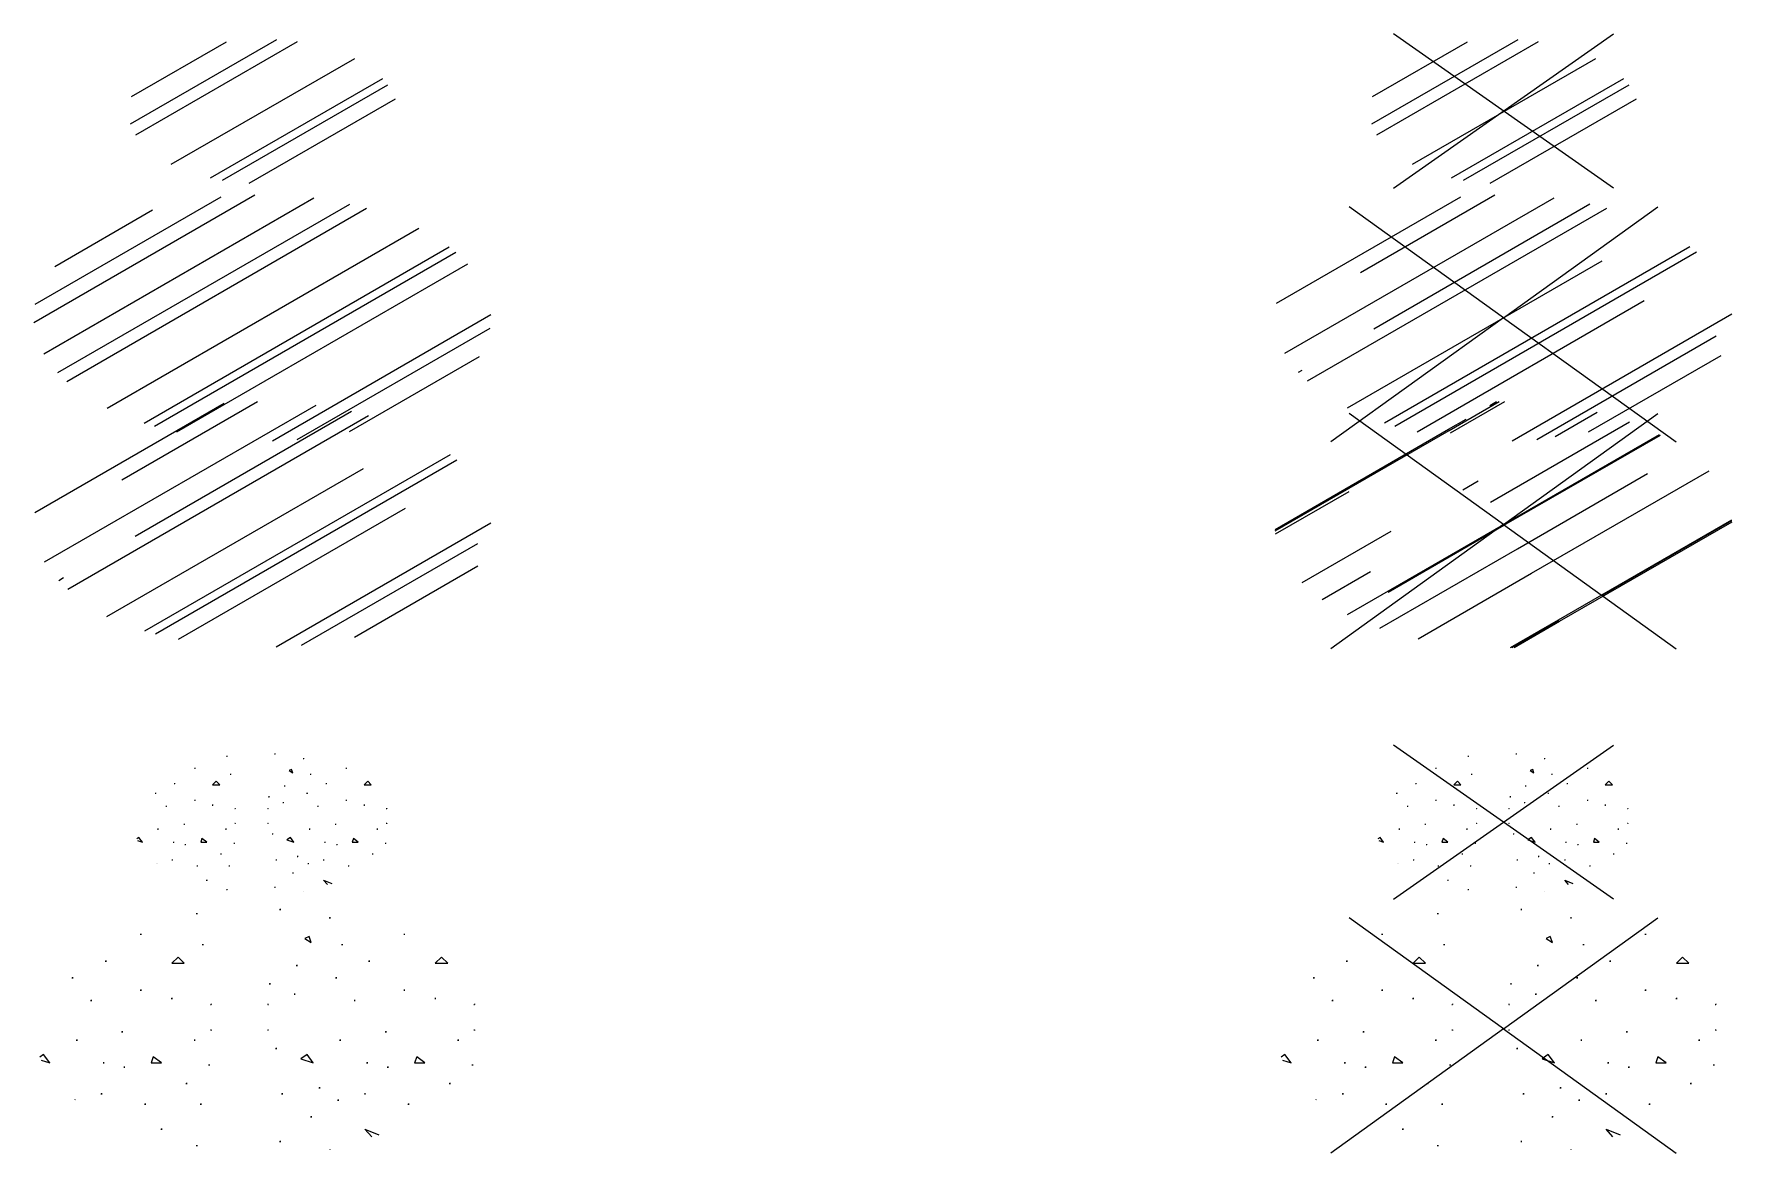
# Model space of a CAD drawing. Header units: metres. Extents: x 3187 to 3249, y 2220 to 2393.
# Drawn here: x 3187.5 to 3195.71, y 2339.67 to 2345.08 of the extents above; entities that cross this region are included whole.
import ezdxf
from ezdxf.enums import TextEntityAlignment as Align

# ---------------------------------------------------------------- set-up
doc = ezdxf.new("R2010")
doc.units = ezdxf.units.M
doc.layers.add('V-WE-VH-OPENVERHARDING_STRAATBAKSTEEN-S', color=90, linetype='Continuous', lineweight=25)
doc.styles.add('NLCS-ISO', font='NLCS-ISO.ttf')

# ---------------------------------------------------------------- blocks, each defined once
blk = doc.blocks.new('SVH-HALFVERHARDING_SCHELPEN-SO')
for p, q in [((0.415, 2.886), (0.445, 2.886)), ((0.43, 2.901), (0.43, 2.871)), ((-1.602, 2.786), (-1.572, 2.786)), ((-1.587, 2.801), (-1.587, 2.771)), ((1.615, 2.686), (1.645, 2.686)), ((1.63, 2.701), (1.63, 2.671)), ((-2.952, 2.286), (-2.922, 2.286)), ((-2.937, 2.301), (-2.937, 2.271)), ((1.13, 2.236), (1.03, 2.186)), ((1.03, 2.186), (1.18, 2.086)), ((1.18, 2.086), (1.13, 2.236)), ((3.415, 2.286), (3.445, 2.286)), ((3.43, 2.301), (3.43, 2.271)), ((-3.787, 1.651), (-3.787, 1.621)), ((-2.037, 1.736), (-2.187, 1.586)), ((-1.887, 1.586), (-2.037, 1.736)), ((-1.452, 2.036), (-1.422, 2.036)), ((-1.437, 2.051), (-1.437, 2.021)), ((1.915, 2.036), (1.945, 2.036)), ((1.93, 2.051), (1.93, 2.021)), ((2.58, 1.651), (2.58, 1.621)), ((4.33, 1.736), (4.18, 1.586)), ((4.48, 1.586), (4.33, 1.736)), ((-4.602, 1.236), (-4.572, 1.236)), ((-4.587, 1.251), (-4.587, 1.221)), ((-3.802, 1.636), (-3.772, 1.636)), ((-2.187, 1.586), (-1.887, 1.586)), ((0.815, 1.536), (0.845, 1.536)), ((0.83, 1.551), (0.83, 1.521)), ((1.765, 1.236), (1.795, 1.236)), ((1.78, 1.251), (1.78, 1.221)), ((2.565, 1.636), (2.595, 1.636)), ((4.18, 1.586), (4.48, 1.586)), ((-2.952, 0.936), (-2.922, 0.936)), ((-2.937, 0.951), (-2.937, 0.921)), ((0.165, 1.086), (0.195, 1.086)), ((0.18, 1.101), (0.18, 1.071)), ((0.765, 0.836), (0.795, 0.836)), ((0.78, 0.851), (0.78, 0.821)), ((3.415, 0.936), (3.445, 0.936)), ((3.43, 0.951), (3.43, 0.921)), ((-4.152, 0.686), (-4.122, 0.686)), ((-4.137, 0.701), (-4.137, 0.671)), ((-2.202, 0.736), (-2.172, 0.736)), ((-2.187, 0.751), (-2.187, 0.721)), ((-1.252, 0.586), (-1.237, 0.586)), ((-1.237, 0.601), (-1.237, 0.586)), ((0.13, 0.601), (0.13, 0.586)), ((0.13, 0.586), (0.145, 0.586)), ((2.215, 0.686), (2.245, 0.686)), ((2.23, 0.701), (2.23, 0.671)), ((4.165, 0.736), (4.195, 0.736)), ((4.18, 0.751), (4.18, 0.721)), ((5.115, 0.586), (5.13, 0.586)), ((5.13, 0.601), (5.13, 0.586)), ((-4.502, -0.274), (-4.472, -0.274)), ((-4.487, -0.259), (-4.487, -0.289)), ((-3.402, -0.074), (-3.372, -0.074)), ((-3.387, -0.059), (-3.387, -0.089)), ((-1.652, -0.274), (-1.622, -0.274)), ((-1.637, -0.259), (-1.637, -0.289)), ((-1.252, -0.024), (-1.237, -0.024)), ((-1.237, -0.024), (-1.237, -0.039)), ((0.13, -0.024), (0.145, -0.024)), ((0.13, -0.024), (0.13, -0.039)), ((1.865, -0.274), (1.895, -0.274)), ((1.88, -0.259), (1.88, -0.289)), ((2.965, -0.074), (2.995, -0.074)), ((2.98, -0.059), (2.98, -0.089)), ((4.715, -0.274), (4.745, -0.274)), ((4.73, -0.259), (4.73, -0.289)), ((5.115, -0.024), (5.13, -0.024)), ((5.13, -0.024), (5.13, -0.039)), ((-5.287, -0.624), (-5.377, -0.684)), ((-5.344, -0.755), (-5.137, -0.824)), ((-5.137, -0.824), (-5.287, -0.624)), ((-3.837, -0.809), (-3.837, -0.839)), ((-2.637, -0.674), (-2.687, -0.824)), ((-2.437, -0.824), (-2.637, -0.674)), ((0.315, -0.474), (0.345, -0.474)), ((0.33, -0.459), (0.33, -0.489)), ((1.08, -0.624), (0.93, -0.724)), ((0.93, -0.724), (1.23, -0.824)), ((1.23, -0.824), (1.08, -0.624)), ((2.53, -0.809), (2.53, -0.839)), ((3.73, -0.674), (3.68, -0.824)), ((3.93, -0.824), (3.73, -0.674)), ((-3.852, -0.824), (-3.822, -0.824)), ((-3.352, -0.924), (-3.322, -0.924)), ((-3.337, -0.909), (-3.337, -0.939)), ((-2.687, -0.824), (-2.437, -0.824)), ((-1.302, -0.874), (-1.272, -0.874)), ((-1.287, -0.859), (-1.287, -0.889)), ((2.515, -0.824), (2.545, -0.824)), ((3.015, -0.924), (3.045, -0.924)), ((3.03, -0.909), (3.03, -0.939)), ((3.68, -0.824), (3.93, -0.824)), ((5.065, -0.874), (5.095, -0.874)), ((5.08, -0.859), (5.08, -0.889)), ((-3.902, -1.574), (-3.872, -1.574)), ((-3.887, -1.559), (-3.887, -1.589)), ((-1.852, -1.324), (-1.822, -1.324)), ((-1.837, -1.309), (-1.837, -1.339)), ((0.465, -1.574), (0.495, -1.574)), ((0.48, -1.559), (0.48, -1.589)), ((1.365, -1.424), (1.395, -1.424)), ((1.38, -1.409), (1.38, -1.439)), ((2.465, -1.574), (2.495, -1.574)), ((2.48, -1.559), (2.48, -1.589)), ((4.515, -1.324), (4.545, -1.324)), ((4.53, -1.309), (4.53, -1.339)), ((-4.537, -1.709), (-4.537, -1.713)), ((-4.523, -1.724), (-4.522, -1.724)), ((-2.852, -1.824), (-2.822, -1.824)), ((-2.837, -1.809), (-2.837, -1.839)), ((-1.502, -1.824), (-1.472, -1.824)), ((-1.487, -1.809), (-1.487, -1.839)), ((1.815, -1.724), (1.845, -1.724)), ((1.83, -1.709), (1.83, -1.739)), ((3.515, -1.824), (3.545, -1.824)), ((3.53, -1.809), (3.53, -1.839)), ((-2.452, -2.424), (-2.422, -2.424)), ((-2.437, -2.409), (-2.437, -2.439)), ((1.165, -2.124), (1.195, -2.124)), ((1.18, -2.109), (1.18, -2.139)), ((2.642, -2.613), (2.48, -2.424)), ((2.48, -2.424), (2.818, -2.559)), ((-1.602, -2.824), (-1.572, -2.824)), ((-1.587, -2.809), (-1.587, -2.839)), ((0.415, -2.724), (0.445, -2.724)), ((0.43, -2.709), (0.43, -2.739)), ((1.63, -2.909), (1.63, -2.914))]:
    blk.add_line(p, q)
at = {"style": 'NLCS-ISO'}
blk.add_attdef('KLEUR', text='', height=1.8, dxfattribs=at).set_placement((6.525, 0), align=Align.MIDDLE_LEFT)
at = {"style": 'NLCS-ISO', "flags": 1}
blk.add_attdef('FUNCTIE', text='', height=1.8, dxfattribs=at).set_placement((0, -3.975), align=Align.TOP_CENTER)
blk = doc.blocks.new('SVH-HALFVERHARDING_SCHELPEN_KL-SO')
for p, q in [((0.294, 1.649), (0.311, 1.649)), ((0.302, 1.658), (0.302, 1.641)), ((-1.642, 1.304), (-1.625, 1.304)), ((-1.633, 1.313), (-1.633, 1.296)), ((-0.866, 1.592), (-0.849, 1.592)), ((-0.857, 1.6), (-0.857, 1.583)), ((0.705, 1.275), (0.647, 1.247)), ((0.647, 1.247), (0.734, 1.189)), ((0.734, 1.189), (0.705, 1.275)), ((0.984, 1.534), (1.001, 1.534)), ((0.992, 1.543), (0.992, 1.526)), ((2.019, 1.304), (2.036, 1.304)), ((2.027, 1.313), (2.027, 1.296)), ((-2.131, 0.93), (-2.114, 0.93)), ((-2.122, 0.939), (-2.122, 0.922)), ((-1.116, 0.988), (-1.202, 0.902)), ((-1.202, 0.902), (-1.03, 0.902)), ((-1.03, 0.902), (-1.116, 0.988)), ((-0.78, 1.16), (-0.762, 1.16)), ((-0.771, 1.169), (-0.771, 1.152)), ((0.524, 0.873), (0.541, 0.873)), ((0.532, 0.882), (0.532, 0.864)), ((1.156, 1.16), (1.173, 1.16)), ((1.165, 1.169), (1.165, 1.152)), ((1.53, 0.93), (1.547, 0.93)), ((1.539, 0.939), (1.539, 0.922)), ((2.545, 0.988), (2.459, 0.902)), ((2.459, 0.902), (2.631, 0.902)), ((2.631, 0.902), (2.545, 0.988)), ((-2.591, 0.7), (-2.574, 0.7)), ((-2.582, 0.709), (-2.582, 0.692)), ((-1.642, 0.528), (-1.625, 0.528)), ((-1.633, 0.537), (-1.633, 0.519)), ((-1.211, 0.413), (-1.194, 0.413)), ((-1.202, 0.422), (-1.202, 0.404)), ((0.15, 0.614), (0.167, 0.614)), ((0.159, 0.623), (0.159, 0.606)), ((0.495, 0.47), (0.512, 0.47)), ((0.504, 0.479), (0.504, 0.462)), ((1.07, 0.7), (1.087, 0.7)), ((1.079, 0.709), (1.079, 0.692)), ((2.019, 0.528), (2.036, 0.528)), ((2.027, 0.537), (2.027, 0.519)), ((2.45, 0.413), (2.467, 0.413)), ((2.459, 0.422), (2.459, 0.404)), ((-2.332, 0.384), (-2.315, 0.384)), ((-2.323, 0.393), (-2.323, 0.376)), ((-0.665, 0.327), (-0.656, 0.327)), ((-0.656, 0.335), (-0.656, 0.327)), ((0.13, 0.335), (0.13, 0.327)), ((0.13, 0.327), (0.138, 0.327)), ((1.329, 0.384), (1.346, 0.384)), ((1.337, 0.393), (1.337, 0.376)), ((2.996, 0.327), (3.005, 0.327)), ((3.005, 0.335), (3.005, 0.327)), ((-2.985, -0.369), (-3.037, -0.403)), ((-2.898, -0.484), (-2.985, -0.369)), ((-2.533, -0.168), (-2.516, -0.168)), ((-2.525, -0.159), (-2.525, -0.176)), ((-1.901, -0.053), (-1.884, -0.053)), ((-1.892, -0.044), (-1.892, -0.061)), ((-1.461, -0.398), (-1.49, -0.484)), ((-1.346, -0.484), (-1.461, -0.398)), ((-0.895, -0.168), (-0.877, -0.168)), ((-0.886, -0.159), (-0.886, -0.176)), ((-0.665, -0.024), (-0.656, -0.024)), ((-0.656, -0.024), (-0.656, -0.032)), ((0.13, -0.024), (0.138, -0.024)), ((0.13, -0.024), (0.13, -0.032)), ((0.236, -0.283), (0.253, -0.283)), ((0.245, -0.274), (0.245, -0.291)), ((0.676, -0.369), (0.59, -0.426)), ((0.762, -0.484), (0.676, -0.369)), ((1.127, -0.168), (1.145, -0.168)), ((1.136, -0.159), (1.136, -0.176)), ((1.76, -0.053), (1.777, -0.053)), ((1.769, -0.044), (1.769, -0.061)), ((2.2, -0.398), (2.171, -0.484)), ((2.315, -0.484), (2.2, -0.398)), ((2.766, -0.168), (2.783, -0.168)), ((2.775, -0.159), (2.775, -0.176)), ((2.996, -0.024), (3.005, -0.024)), ((3.005, -0.024), (3.005, -0.032)), ((-3.018, -0.444), (-2.898, -0.484)), ((-2.16, -0.484), (-2.142, -0.484)), ((-2.151, -0.475), (-2.151, -0.492)), ((-1.872, -0.541), (-1.855, -0.541)), ((-1.863, -0.533), (-1.863, -0.55)), ((-1.49, -0.484), (-1.346, -0.484)), ((-1.01, -0.771), (-0.992, -0.771)), ((-1.001, -0.763), (-1.001, -0.78)), ((-0.693, -0.513), (-0.676, -0.513)), ((-0.685, -0.504), (-0.685, -0.521)), ((0.59, -0.426), (0.762, -0.484)), ((0.849, -0.82), (0.849, -0.837)), ((1.501, -0.484), (1.518, -0.484)), ((1.51, -0.475), (1.51, -0.492)), ((1.789, -0.541), (1.806, -0.541)), ((1.797, -0.533), (1.797, -0.55)), ((2.171, -0.484), (2.315, -0.484)), ((2.651, -0.771), (2.668, -0.771)), ((2.66, -0.763), (2.66, -0.78)), ((2.967, -0.513), (2.985, -0.513)), ((2.976, -0.504), (2.976, -0.521)), ((-2.553, -0.993), (-2.553, -0.995)), ((-2.546, -1.001), (-2.545, -1.001)), ((-2.188, -0.915), (-2.171, -0.915)), ((-2.18, -0.906), (-2.18, -0.924)), ((-1.585, -1.059), (-1.567, -1.059)), ((-1.576, -1.05), (-1.576, -1.067)), ((-0.808, -1.059), (-0.791, -1.059)), ((-0.8, -1.05), (-0.8, -1.067)), ((0.322, -0.915), (0.34, -0.915)), ((0.331, -0.906), (0.331, -0.924)), ((0.725, -1.231), (0.742, -1.231)), ((0.734, -1.223), (0.734, -1.24)), ((0.84, -0.829), (0.857, -0.829)), ((1.099, -1.001), (1.116, -1.001)), ((1.107, -0.993), (1.107, -1.01)), ((1.472, -0.915), (1.49, -0.915)), ((1.481, -0.906), (1.481, -0.924)), ((2.076, -1.059), (2.093, -1.059)), ((2.085, -1.05), (2.085, -1.067)), ((-1.355, -1.404), (-1.337, -1.404)), ((-1.346, -1.395), (-1.346, -1.412)), ((-0.866, -1.634), (-0.849, -1.634)), ((-0.857, -1.625), (-0.857, -1.642)), ((0.294, -1.576), (0.311, -1.576)), ((0.302, -1.568), (0.302, -1.585)), ((1.574, -1.512), (1.481, -1.404)), ((1.481, -1.404), (1.675, -1.482)), ((0.992, -1.683), (0.992, -1.686))]:
    blk.add_line(p, q)
at = {"style": 'NLCS-ISO'}
blk.add_attdef('KLEUR', text='', height=1.8, dxfattribs=at).set_placement((4.38, -0.024), align=Align.MIDDLE_LEFT)
at = {"style": 'NLCS-ISO', "flags": 1}
blk.add_attdef('FUNCTIE', text='', height=1.8, dxfattribs=at).set_placement((0.13, -2.774), align=Align.TOP_CENTER)
blk = doc.blocks.new('SVH-NATUURSTEEN-SO')
for p, q in [((-5.499, 0.291), (-0.921, 2.933)), ((-5.266, -0.9), (1.3, 2.891)), ((-3.397, 1.079), (-0.115, 2.974)), ((-4.704, -1.56), (2.563, 2.636)), ((-3.074, -0.281), (2.157, 2.739)), ((-2.839, -2.57), (4.544, 1.693)), ((-3.758, -2.224), (2.446, 1.358)), ((-2.58, -2.643), (4.703, 1.562)), ((-2.026, -2.771), (3.463, 0.398)), ((0.331, -2.958), (5.524, 0.041)), ((0.942, -2.919), (5.207, -0.456)), ((2.223, -2.719), (5.206, -0.997)), ((-4.924, -1.35), (-4.806, -1.281))]:
    blk.add_line(p, q)
at = {"style": 'NLCS-ISO'}
blk.add_attdef('FORMAAT', text='', height=1.8, dxfattribs=at).set_placement((-6.621, -0.096), align=Align.MIDDLE_RIGHT)
blk.add_attdef('KLEUR', text='', height=1.8, dxfattribs=at).set_placement((6.429, -0.096), align=Align.MIDDLE_LEFT)
at = {"style": 'NLCS-ISO', "flags": 1}
blk.add_attdef('FUNCTIE', text='', height=1.8, dxfattribs=at).set_placement((0, -3.975), align=Align.TOP_CENTER)
blk = doc.blocks.new('SVH-NATUURSTEEN_01-SO')
for p, q in [((-5.521, -0.11), (-0.181, 2.973)), ((-5.49, 0.333), (-0.999, 2.926)), ((-5.283, -0.872), (1.247, 2.898)), ((-5.018, 1.244), (-2.655, 2.609)), ((-4.947, -1.325), (2.111, 2.749)), ((-4.73, -1.538), (2.519, 2.648)), ((-3.753, -2.183), (3.784, 2.168)), ((-2.861, -2.545), (4.516, 1.714)), ((-2.609, -2.622), (4.677, 1.584)), ((-2.069, -2.759), (4.966, 1.303)), ((0.241, -2.972), (5.523, 0.078)), ((0.84, -2.94), (5.506, -0.247)), ((2.102, -2.751), (5.244, -0.937))]:
    blk.add_line(p, q)
at = {"style": 'NLCS-ISO'}
blk.add_attdef('FORMAAT', text='', height=1.8, dxfattribs=at).set_placement((-6.525, 0), align=Align.MIDDLE_RIGHT)
blk.add_attdef('KLEUR', text='', height=1.8, dxfattribs=at).set_placement((6.525, 0), align=Align.MIDDLE_LEFT)
at = {"style": 'NLCS-ISO', "flags": 1}
blk.add_attdef('FUNCTIE', text='', height=1.8, dxfattribs=at).set_placement((0, -3.975), align=Align.TOP_CENTER)
blk = doc.blocks.new('SVH-NATUURSTEEN_01_KL-SO')
for p, q in [((-3.185, -0.308), (0.35, 1.733)), ((-3.165, 0.351), (-0.871, 1.675)), ((-3.059, -0.573), (0.849, 1.683)), ((-2.201, -1.287), (2.232, 1.272)), ((-1.255, -1.618), (2.91, 0.787)), ((-0.968, -1.675), (3.036, 0.637)), ((-0.319, -1.748), (3.216, 0.293))]:
    blk.add_line(p, q)
at = {"style": 'NLCS-ISO'}
blk.add_attdef('FORMAAT', text='', height=1.8, dxfattribs=at).set_placement((-4.235, -0.008), align=Align.MIDDLE_RIGHT)
blk.add_attdef('KLEUR', text='', height=1.8, dxfattribs=at).set_placement((4.265, -0.008), align=Align.MIDDLE_LEFT)
at = {"style": 'NLCS-ISO', "flags": 1}
blk.add_attdef('FUNCTIE', text='', height=1.8, dxfattribs=at).set_placement((0.015, -2.758), align=Align.TOP_CENTER)
blk = doc.blocks.new('V-SVH-HALFVERHARDING_SCHELPEN-SO')
for p, q in [((0.415, 2.886), (0.445, 2.886)), ((0.43, 2.901), (0.43, 2.871)), ((0, 0), (-3.728, 2.684)), ((-1.602, 2.786), (-1.572, 2.786)), ((-1.587, 2.801), (-1.587, 2.771)), ((0, 0), (3.728, 2.684)), ((1.615, 2.686), (1.645, 2.686)), ((1.63, 2.701), (1.63, 2.671)), ((-2.952, 2.286), (-2.922, 2.286)), ((-2.937, 2.301), (-2.937, 2.271)), ((1.13, 2.236), (1.03, 2.186)), ((1.03, 2.186), (1.18, 2.086)), ((1.18, 2.086), (1.13, 2.236)), ((3.415, 2.286), (3.445, 2.286)), ((3.43, 2.301), (3.43, 2.271)), ((-3.787, 1.651), (-3.787, 1.621)), ((-2.037, 1.736), (-2.187, 1.586)), ((-1.887, 1.586), (-2.037, 1.736)), ((-1.452, 2.036), (-1.422, 2.036)), ((-1.437, 2.051), (-1.437, 2.021)), ((1.915, 2.036), (1.945, 2.036)), ((1.93, 2.051), (1.93, 2.021)), ((2.58, 1.651), (2.58, 1.621)), ((4.33, 1.736), (4.18, 1.586)), ((4.48, 1.586), (4.33, 1.736)), ((-4.602, 1.236), (-4.572, 1.236)), ((-4.587, 1.251), (-4.587, 1.221)), ((-3.802, 1.636), (-3.772, 1.636)), ((-2.187, 1.586), (-1.887, 1.586)), ((0.815, 1.536), (0.845, 1.536)), ((0.83, 1.551), (0.83, 1.521)), ((1.765, 1.236), (1.795, 1.236)), ((1.78, 1.251), (1.78, 1.221)), ((2.565, 1.636), (2.595, 1.636)), ((4.18, 1.586), (4.48, 1.586)), ((-2.952, 0.936), (-2.922, 0.936)), ((-2.937, 0.951), (-2.937, 0.921)), ((0.165, 1.086), (0.195, 1.086)), ((0.18, 1.101), (0.18, 1.071)), ((0.765, 0.836), (0.795, 0.836)), ((0.78, 0.851), (0.78, 0.821)), ((3.415, 0.936), (3.445, 0.936)), ((3.43, 0.951), (3.43, 0.921)), ((-4.152, 0.686), (-4.122, 0.686)), ((-4.137, 0.701), (-4.137, 0.671)), ((-2.202, 0.736), (-2.172, 0.736)), ((-2.187, 0.751), (-2.187, 0.721)), ((-1.252, 0.586), (-1.237, 0.586)), ((-1.237, 0.601), (-1.237, 0.586)), ((0.13, 0.601), (0.13, 0.586)), ((0.13, 0.586), (0.145, 0.586)), ((2.215, 0.686), (2.245, 0.686)), ((2.23, 0.701), (2.23, 0.671)), ((4.165, 0.736), (4.195, 0.736)), ((4.18, 0.751), (4.18, 0.721)), ((5.115, 0.586), (5.13, 0.586)), ((5.13, 0.601), (5.13, 0.586)), ((0, 0), (-4.172, -3.003)), ((-4.502, -0.274), (-4.472, -0.274)), ((-4.487, -0.259), (-4.487, -0.289)), ((-3.402, -0.074), (-3.372, -0.074)), ((-3.387, -0.059), (-3.387, -0.089)), ((-1.652, -0.274), (-1.622, -0.274)), ((-1.637, -0.259), (-1.637, -0.289)), ((-1.252, -0.024), (-1.237, -0.024)), ((-1.237, -0.024), (-1.237, -0.039)), ((0, 0), (4.172, -3.003)), ((0.13, -0.024), (0.145, -0.024)), ((0.13, -0.024), (0.13, -0.039)), ((1.865, -0.274), (1.895, -0.274)), ((1.88, -0.259), (1.88, -0.289)), ((2.965, -0.074), (2.995, -0.074)), ((2.98, -0.059), (2.98, -0.089)), ((4.715, -0.274), (4.745, -0.274)), ((4.73, -0.259), (4.73, -0.289)), ((5.115, -0.024), (5.13, -0.024)), ((5.13, -0.024), (5.13, -0.039)), ((-5.287, -0.624), (-5.377, -0.684)), ((-5.344, -0.755), (-5.137, -0.824)), ((-5.137, -0.824), (-5.287, -0.624)), ((-3.837, -0.809), (-3.837, -0.839)), ((-2.637, -0.674), (-2.687, -0.824)), ((-2.437, -0.824), (-2.637, -0.674)), ((0.315, -0.474), (0.345, -0.474)), ((0.33, -0.459), (0.33, -0.489)), ((1.08, -0.624), (0.93, -0.724)), ((0.93, -0.724), (1.23, -0.824)), ((1.23, -0.824), (1.08, -0.624)), ((2.53, -0.809), (2.53, -0.839)), ((3.73, -0.674), (3.68, -0.824)), ((3.93, -0.824), (3.73, -0.674)), ((-3.852, -0.824), (-3.822, -0.824)), ((-3.352, -0.924), (-3.322, -0.924)), ((-3.337, -0.909), (-3.337, -0.939)), ((-2.687, -0.824), (-2.437, -0.824)), ((-1.302, -0.874), (-1.272, -0.874)), ((-1.287, -0.859), (-1.287, -0.889)), ((2.515, -0.824), (2.545, -0.824)), ((3.015, -0.924), (3.045, -0.924)), ((3.03, -0.909), (3.03, -0.939)), ((3.68, -0.824), (3.93, -0.824)), ((5.065, -0.874), (5.095, -0.874)), ((5.08, -0.859), (5.08, -0.889)), ((-3.902, -1.574), (-3.872, -1.574)), ((-3.887, -1.559), (-3.887, -1.589)), ((-1.852, -1.324), (-1.822, -1.324)), ((-1.837, -1.309), (-1.837, -1.339)), ((0.465, -1.574), (0.495, -1.574)), ((0.48, -1.559), (0.48, -1.589)), ((1.365, -1.424), (1.395, -1.424)), ((1.38, -1.409), (1.38, -1.439)), ((2.465, -1.574), (2.495, -1.574)), ((2.48, -1.559), (2.48, -1.589)), ((4.515, -1.324), (4.545, -1.324)), ((4.53, -1.309), (4.53, -1.339)), ((-4.537, -1.709), (-4.537, -1.713)), ((-4.523, -1.724), (-4.522, -1.724)), ((-2.852, -1.824), (-2.822, -1.824)), ((-2.837, -1.809), (-2.837, -1.839)), ((-1.502, -1.824), (-1.472, -1.824)), ((-1.487, -1.809), (-1.487, -1.839)), ((1.815, -1.724), (1.845, -1.724)), ((1.83, -1.709), (1.83, -1.739)), ((3.515, -1.824), (3.545, -1.824)), ((3.53, -1.809), (3.53, -1.839)), ((-2.452, -2.424), (-2.422, -2.424)), ((-2.437, -2.409), (-2.437, -2.439)), ((1.165, -2.124), (1.195, -2.124)), ((1.18, -2.109), (1.18, -2.139)), ((2.642, -2.613), (2.48, -2.424)), ((2.48, -2.424), (2.818, -2.559)), ((-1.602, -2.824), (-1.572, -2.824)), ((-1.587, -2.809), (-1.587, -2.839)), ((0.415, -2.724), (0.445, -2.724)), ((0.43, -2.709), (0.43, -2.739)), ((1.63, -2.909), (1.63, -2.914))]:
    blk.add_line(p, q)
at = {"style": 'NLCS-ISO'}
blk.add_attdef('KLEUR', text='', height=1.8, dxfattribs=at).set_placement((6.525, 0), align=Align.MIDDLE_LEFT)
at = {"style": 'NLCS-ISO', "flags": 1}
blk.add_attdef('FUNCTIE', text='', height=1.8, dxfattribs=at).set_placement((0, -3.975), align=Align.TOP_CENTER)
blk = doc.blocks.new('V-SVH-HALFVERHARDING_SCHELPEN_KL-SO')
for p, q in [((-2.662, -1.864), (2.662, 1.864)), ((2.662, -1.864), (-2.662, 1.864)), ((0.294, 1.649), (0.311, 1.649)), ((0.302, 1.658), (0.302, 1.641)), ((-1.642, 1.304), (-1.625, 1.304)), ((-1.633, 1.313), (-1.633, 1.296)), ((-0.866, 1.592), (-0.849, 1.592)), ((-0.857, 1.6), (-0.857, 1.583)), ((0.705, 1.275), (0.647, 1.247)), ((0.647, 1.247), (0.734, 1.189)), ((0.734, 1.189), (0.705, 1.275)), ((0.984, 1.534), (1.001, 1.534)), ((0.992, 1.543), (0.992, 1.526)), ((2.019, 1.304), (2.036, 1.304)), ((2.027, 1.313), (2.027, 1.296)), ((-2.131, 0.93), (-2.114, 0.93)), ((-2.122, 0.939), (-2.122, 0.922)), ((-1.116, 0.988), (-1.202, 0.902)), ((-1.202, 0.902), (-1.03, 0.902)), ((-1.03, 0.902), (-1.116, 0.988)), ((-0.78, 1.16), (-0.762, 1.16)), ((-0.771, 1.169), (-0.771, 1.152)), ((0.524, 0.873), (0.541, 0.873)), ((0.532, 0.882), (0.532, 0.864)), ((1.156, 1.16), (1.173, 1.16)), ((1.165, 1.169), (1.165, 1.152)), ((1.53, 0.93), (1.547, 0.93)), ((1.539, 0.939), (1.539, 0.922)), ((2.545, 0.988), (2.459, 0.902)), ((2.459, 0.902), (2.631, 0.902)), ((2.631, 0.902), (2.545, 0.988)), ((-2.591, 0.7), (-2.574, 0.7)), ((-2.582, 0.709), (-2.582, 0.692)), ((-1.642, 0.528), (-1.625, 0.528)), ((-1.633, 0.537), (-1.633, 0.519)), ((-1.211, 0.413), (-1.194, 0.413)), ((-1.202, 0.422), (-1.202, 0.404)), ((0.15, 0.614), (0.167, 0.614)), ((0.159, 0.623), (0.159, 0.606)), ((0.495, 0.47), (0.512, 0.47)), ((0.504, 0.479), (0.504, 0.462)), ((1.07, 0.7), (1.087, 0.7)), ((1.079, 0.709), (1.079, 0.692)), ((2.019, 0.528), (2.036, 0.528)), ((2.027, 0.537), (2.027, 0.519)), ((2.45, 0.413), (2.467, 0.413)), ((2.459, 0.422), (2.459, 0.404)), ((-2.332, 0.384), (-2.315, 0.384)), ((-2.323, 0.393), (-2.323, 0.376)), ((-0.665, 0.327), (-0.656, 0.327)), ((-0.656, 0.335), (-0.656, 0.327)), ((0.13, 0.335), (0.13, 0.327)), ((0.13, 0.327), (0.138, 0.327)), ((1.329, 0.384), (1.346, 0.384)), ((1.337, 0.393), (1.337, 0.376)), ((2.996, 0.327), (3.005, 0.327)), ((3.005, 0.335), (3.005, 0.327)), ((-2.985, -0.369), (-3.037, -0.403)), ((-2.898, -0.484), (-2.985, -0.369)), ((-2.533, -0.168), (-2.516, -0.168)), ((-2.525, -0.159), (-2.525, -0.176)), ((-1.901, -0.053), (-1.884, -0.053)), ((-1.892, -0.044), (-1.892, -0.061)), ((-1.461, -0.398), (-1.49, -0.484)), ((-1.346, -0.484), (-1.461, -0.398)), ((-0.895, -0.168), (-0.877, -0.168)), ((-0.886, -0.159), (-0.886, -0.176)), ((-0.665, -0.024), (-0.656, -0.024)), ((-0.656, -0.024), (-0.656, -0.032)), ((0.13, -0.024), (0.138, -0.024)), ((0.13, -0.024), (0.13, -0.032)), ((0.236, -0.283), (0.253, -0.283)), ((0.245, -0.274), (0.245, -0.291)), ((0.676, -0.369), (0.59, -0.426)), ((0.762, -0.484), (0.676, -0.369)), ((1.127, -0.168), (1.145, -0.168)), ((1.136, -0.159), (1.136, -0.176)), ((1.76, -0.053), (1.777, -0.053)), ((1.769, -0.044), (1.769, -0.061)), ((2.2, -0.398), (2.171, -0.484)), ((2.315, -0.484), (2.2, -0.398)), ((2.766, -0.168), (2.783, -0.168)), ((2.775, -0.159), (2.775, -0.176)), ((2.996, -0.024), (3.005, -0.024)), ((3.005, -0.024), (3.005, -0.032)), ((-3.018, -0.444), (-2.898, -0.484)), ((-2.16, -0.484), (-2.142, -0.484)), ((-2.151, -0.475), (-2.151, -0.492)), ((-1.872, -0.541), (-1.855, -0.541)), ((-1.863, -0.533), (-1.863, -0.55)), ((-1.49, -0.484), (-1.346, -0.484)), ((-1.01, -0.771), (-0.992, -0.771)), ((-1.001, -0.763), (-1.001, -0.78)), ((-0.693, -0.513), (-0.676, -0.513)), ((-0.685, -0.504), (-0.685, -0.521)), ((0.59, -0.426), (0.762, -0.484)), ((0.849, -0.82), (0.849, -0.837)), ((1.501, -0.484), (1.518, -0.484)), ((1.51, -0.475), (1.51, -0.492)), ((1.789, -0.541), (1.806, -0.541)), ((1.797, -0.533), (1.797, -0.55)), ((2.171, -0.484), (2.315, -0.484)), ((2.651, -0.771), (2.668, -0.771)), ((2.66, -0.763), (2.66, -0.78)), ((2.967, -0.513), (2.985, -0.513)), ((2.976, -0.504), (2.976, -0.521)), ((-2.553, -0.993), (-2.553, -0.995)), ((-2.546, -1.001), (-2.545, -1.001)), ((-2.188, -0.915), (-2.171, -0.915)), ((-2.18, -0.906), (-2.18, -0.924)), ((-1.585, -1.059), (-1.567, -1.059)), ((-1.576, -1.05), (-1.576, -1.067)), ((-0.808, -1.059), (-0.791, -1.059)), ((-0.8, -1.05), (-0.8, -1.067)), ((0.322, -0.915), (0.34, -0.915)), ((0.331, -0.906), (0.331, -0.924)), ((0.725, -1.231), (0.742, -1.231)), ((0.734, -1.223), (0.734, -1.24)), ((0.84, -0.829), (0.857, -0.829)), ((1.099, -1.001), (1.116, -1.001)), ((1.107, -0.993), (1.107, -1.01)), ((1.472, -0.915), (1.49, -0.915)), ((1.481, -0.906), (1.481, -0.924)), ((2.076, -1.059), (2.093, -1.059)), ((2.085, -1.05), (2.085, -1.067)), ((-1.355, -1.404), (-1.337, -1.404)), ((-1.346, -1.395), (-1.346, -1.412)), ((-0.866, -1.634), (-0.849, -1.634)), ((-0.857, -1.625), (-0.857, -1.642)), ((0.294, -1.576), (0.311, -1.576)), ((0.302, -1.568), (0.302, -1.585)), ((1.574, -1.512), (1.481, -1.404)), ((1.481, -1.404), (1.675, -1.482)), ((0.992, -1.683), (0.992, -1.686))]:
    blk.add_line(p, q)
at = {"style": 'NLCS-ISO'}
blk.add_attdef('KLEUR', text='', height=1.8, dxfattribs=at).set_placement((4.38, -0.024), align=Align.MIDDLE_LEFT)
at = {"style": 'NLCS-ISO', "flags": 1}
blk.add_attdef('FUNCTIE', text='', height=1.8, dxfattribs=at).set_placement((0.13, -2.774), align=Align.TOP_CENTER)
blk = doc.blocks.new('V-SVH-NATUURSTEEN-SO')
for p, q in [((-1.314, 2.275), (-0.102, 2.974)), ((-1.28, 2.216), (0.034, 2.975)), ((-0.334, 2.879), (-0.17, 2.974)), ((0, 0), (-3.728, 2.684)), ((-1.33, 2.304), (-0.905, 2.549)), ((-0.314, 0.543), (3.045, 2.482)), ((0, 0), (3.728, 2.684)), ((1.246, 2.127), (2.262, 2.714)), ((-5.521, -0.116), (-1.33, 2.304)), ((-5.518, -0.152), (-1.314, 2.275)), ((0, 0), (3.768, 2.176)), ((0.01, -0.018), (3.791, 2.164)), ((0.68, -1.178), (4.971, 1.299)), ((-0.983, 0.84), (-0.61, 1.056)), ((0.337, -0.583), (3.478, 1.231)), ((-5.509, -0.225), (-3.732, 0.801)), ((0, 0), (-4.172, -3.003)), ((0, 0), (-0.062, -0.036)), ((1.33, -2.304), (5.521, 0.116)), ((1.35, -2.339), (5.523, 0.07)), ((2.399, -1.701), (5.522, 0.101)), ((-4.871, -1.404), (-2.715, -0.16)), ((-3.768, -2.176), (0, 0)), ((-2.788, -1.634), (0.01, -0.018)), ((0, 0), (4.172, -3.003)), ((-2.988, -2.502), (0.336, -0.583)), ((-4.387, -1.809), (-3.212, -1.131)), ((-2.06, -2.761), (0.68, -1.179)), ((0.17, -2.974), (1.33, -2.304)), ((0.197, -2.973), (1.336, -2.315)), ((0.254, -2.972), (1.35, -2.339))]:
    blk.add_line(p, q)
at = {"style": 'NLCS-ISO'}
blk.add_attdef('KLEUR', text='', height=1.8, dxfattribs=at).set_placement((7.295, 0), align=Align.MIDDLE_LEFT)
at = {"style": 'NLCS-ISO', "flags": 1}
blk.add_attdef('FUNCTIE', text='', height=1.8, dxfattribs=at).set_placement((0.116, -5.455), align=Align.TOP_CENTER)
blk = doc.blocks.new('V-SVH-NATUURSTEEN_01-SO')
for p, q in [((-5.486, 0.352), (-1.034, 2.922)), ((-5.486, 0.352), (-1.034, 2.922)), ((-5.29, -0.859), (1.223, 2.901)), ((-5.29, -0.859), (1.223, 2.901)), ((-3.461, 1.096), (-0.211, 2.973)), ((-3.461, 1.096), (-0.211, 2.973)), ((-4.741, -1.527), (2.5, 2.653)), ((-4.741, -1.527), (2.5, 2.653)), ((0, 0), (-3.728, 2.684)), ((-3.138, -0.264), (2.09, 2.754)), ((-3.138, -0.264), (2.09, 2.754)), ((0, 0), (3.728, 2.684)), ((-2.879, -2.539), (4.503, 1.723)), ((-2.879, -2.539), (4.503, 1.723)), ((-3.768, -2.176), (2.382, 1.375)), ((-3.768, -2.176), (2.382, 1.375)), ((-2.628, -2.617), (4.665, 1.594)), ((-2.628, -2.617), (4.665, 1.594)), ((-2.09, -2.754), (3.399, 0.415)), ((-2.09, -2.754), (3.399, 0.415)), ((0, 0), (-4.172, -3.003)), ((0.211, -2.973), (5.522, 0.094)), ((0.211, -2.973), (5.522, 0.094)), ((0, 0), (4.172, -3.003)), ((0.807, -2.943), (5.143, -0.439)), ((0.807, -2.943), (5.143, -0.439)), ((2.055, -2.761), (5.259, -0.912)), ((2.055, -2.761), (5.259, -0.912)), ((-4.957, -1.314), (-4.87, -1.264)), ((-4.957, -1.314), (-4.87, -1.264))]:
    blk.add_line(p, q)
at = {"style": 'NLCS-ISO', "flags": 1}
blk.add_attdef('FUNCTIE', text='', height=1.8, dxfattribs=at).set_placement((0, -3.975), align=Align.TOP_CENTER)
blk = doc.blocks.new('V-SVH-NATUURSTEEN_01_KL-SO')
for p, q in [((-3.185, -0.308), (0.35, 1.733)), ((-3.165, 0.351), (-0.871, 1.675)), ((-3.059, -0.573), (0.849, 1.683)), ((-2.662, -1.864), (2.662, 1.864)), ((2.662, -1.864), (-2.662, 1.864)), ((-2.201, -1.287), (2.232, 1.272)), ((-1.255, -1.618), (2.91, 0.787)), ((-0.968, -1.675), (3.036, 0.637)), ((-0.319, -1.748), (3.216, 0.293))]:
    blk.add_line(p, q)
at = {"style": 'NLCS-ISO'}
blk.add_attdef('FORMAAT', text='', height=1.8, dxfattribs=at).set_placement((-4.235, -0.008), align=Align.MIDDLE_RIGHT)
blk.add_attdef('KLEUR', text='', height=1.8, dxfattribs=at).set_placement((4.265, -0.008), align=Align.MIDDLE_LEFT)
at = {"style": 'NLCS-ISO', "flags": 1}
blk.add_attdef('FUNCTIE', text='', height=1.8, dxfattribs=at).set_placement((0.015, -2.758), align=Align.TOP_CENTER)

msp = doc.modelspace()

# ---------------------------------------------------------------- block references
at = {"layer": 'V-WE-VH-OPENVERHARDING_STRAATBAKSTEEN-S', "xscale": 0.2, "yscale": 0.2, "zscale": 0.2}
for name, p in [('SVH-NATUURSTEEN_01_KL-SO', (3188.6077, 2344.7089)), ('V-SVH-NATUURSTEEN_01_KL-SO', (3194.6077, 2344.7089)), ('SVH-NATUURSTEEN_01-SO', (3188.6077, 2343.7089)), ('V-SVH-NATUURSTEEN_01-SO', (3194.6077, 2343.7089)), ('SVH-NATUURSTEEN-SO', (3188.6077, 2342.7089)), ('V-SVH-NATUURSTEEN-SO', (3194.6077, 2342.7089)), ('SVH-HALFVERHARDING_SCHELPEN_KL-SO', (3188.6077, 2341.27)), ('V-SVH-HALFVERHARDING_SCHELPEN_KL-SO', (3194.6077, 2341.27)), ('SVH-HALFVERHARDING_SCHELPEN-SO', (3188.6077, 2340.27)), ('V-SVH-HALFVERHARDING_SCHELPEN-SO', (3194.6077, 2340.27))]:
    msp.add_blockref(name, p, dxfattribs=at)

doc.saveas('drawing.dxf')
